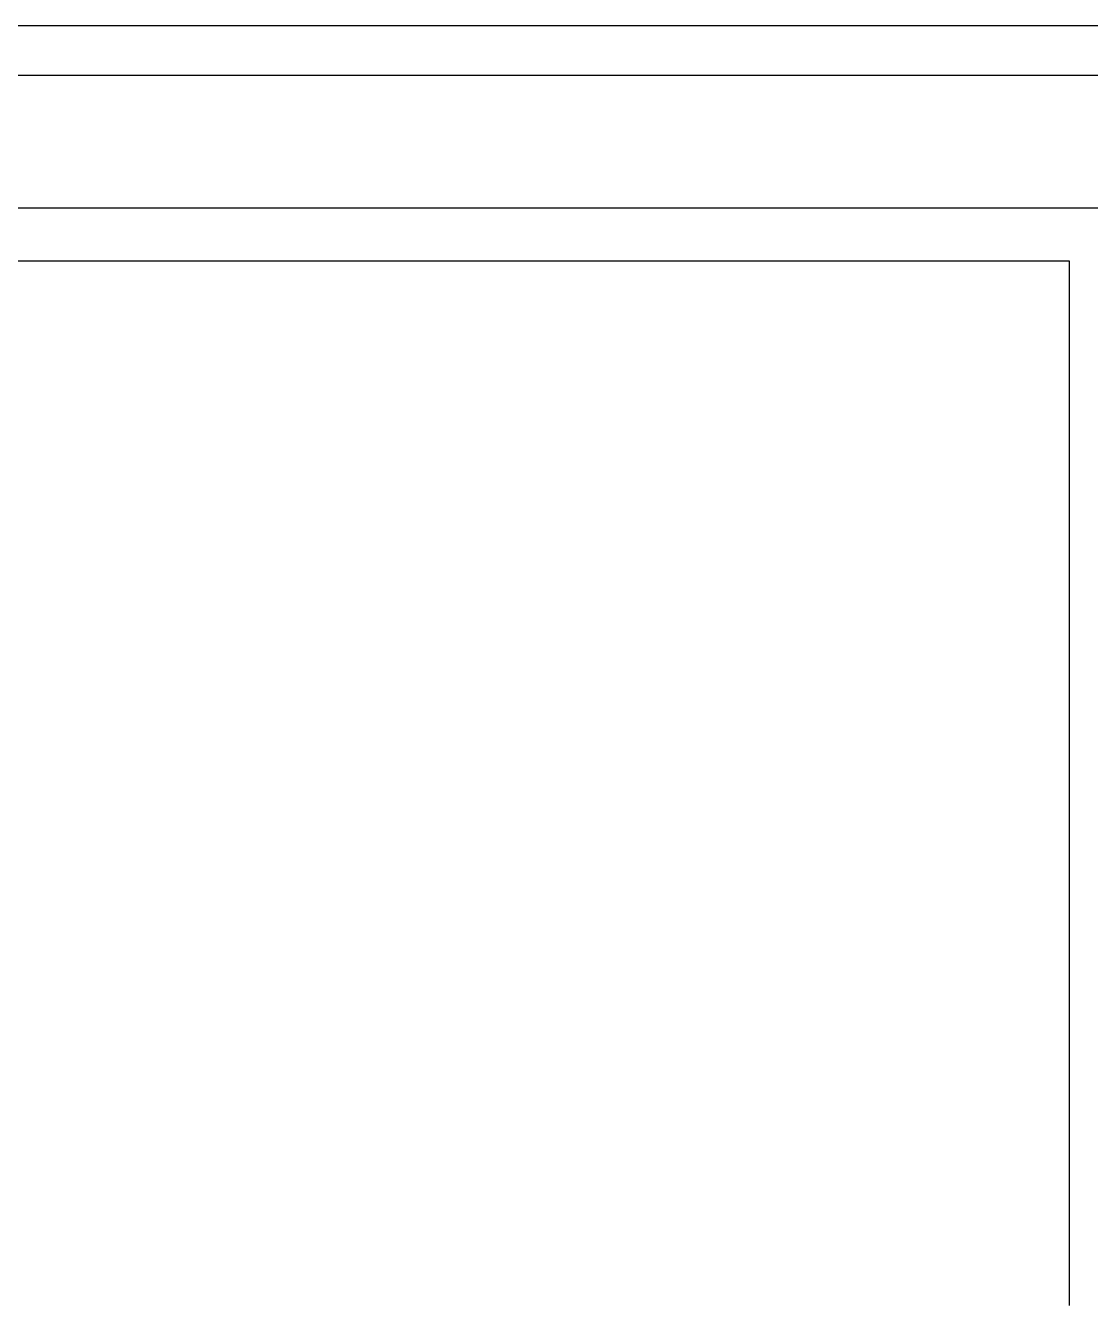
# Model space of a CAD drawing. Header units: metres. Extents: x 16744 to 19033, y 9054 to 10118.
# Drawn here: x 17132 to 17520.4, y 9384.3 to 9851.2 of the extents above; entities that cross this region are included whole.
import ezdxf

# ---------------------------------------------------------------- set-up
doc = ezdxf.new("R2010")
doc.units = ezdxf.units.M

msp = doc.modelspace()

# ---------------------------------------------------------------- linework, layer by layer
for p, q in [((16946.14, 9765.41), (17512.65, 9765.41)), ((17512.65, 9765.41), (17512.65, 9384.27))]:
    msp.add_line(p, q)
for points in [[(16989.77, 9851.25), (17529.32, 9851.25)], [(18541.74, 9833.07), (16947.33, 9833.07)], [(18541.74, 9784.58), (16884.68, 9784.58)]]:
    msp.add_lwpolyline(points)

doc.saveas('drawing.dxf')
